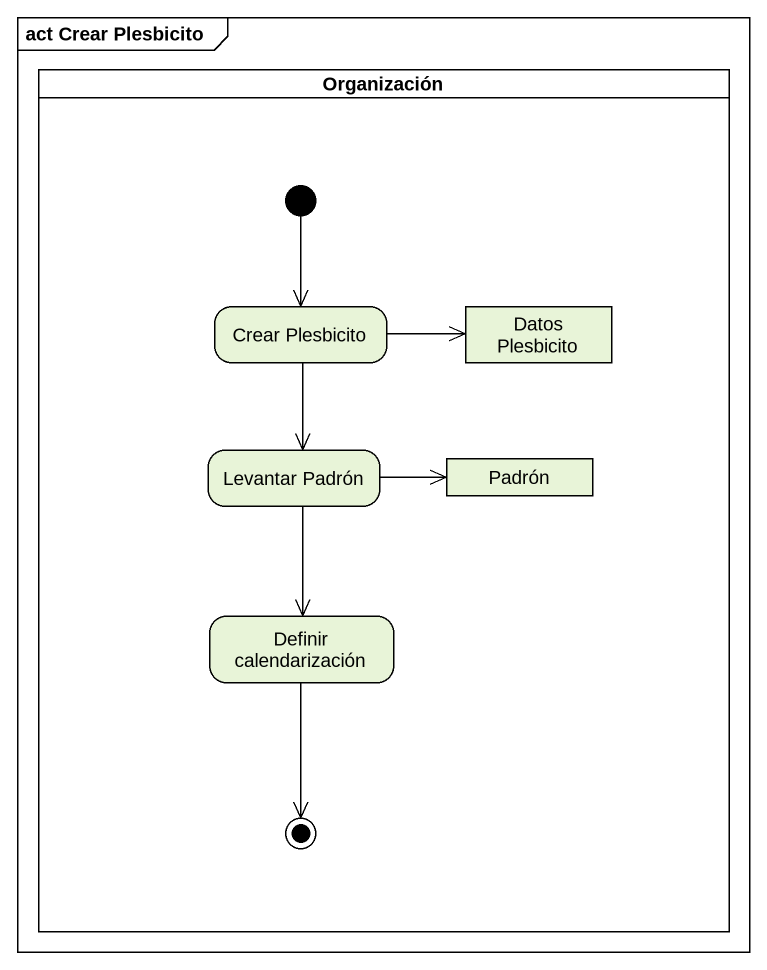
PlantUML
@startuml
mainframe act Crear Plesbicito
hide empty description
state Organización <<partition>> {
  state "Crear Plesbicito" as Crear_Plesbicito
  state "Datos Plesbicito" as Datos_Plesbicito <<object>>
  state "Levantar Padrón" as Levantar_Padrón
  state Padrón <<object>>
  state "Definir calendarización" as Definir_calendarización
  [*] --> Crear_Plesbicito
  Definir_calendarización --> [*]
}
Crear_Plesbicito -right-> Datos_Plesbicito
Crear_Plesbicito --> Levantar_Padrón
Levantar_Padrón -right-> Padrón
Levantar_Padrón --> Definir_calendarización
@enduml
